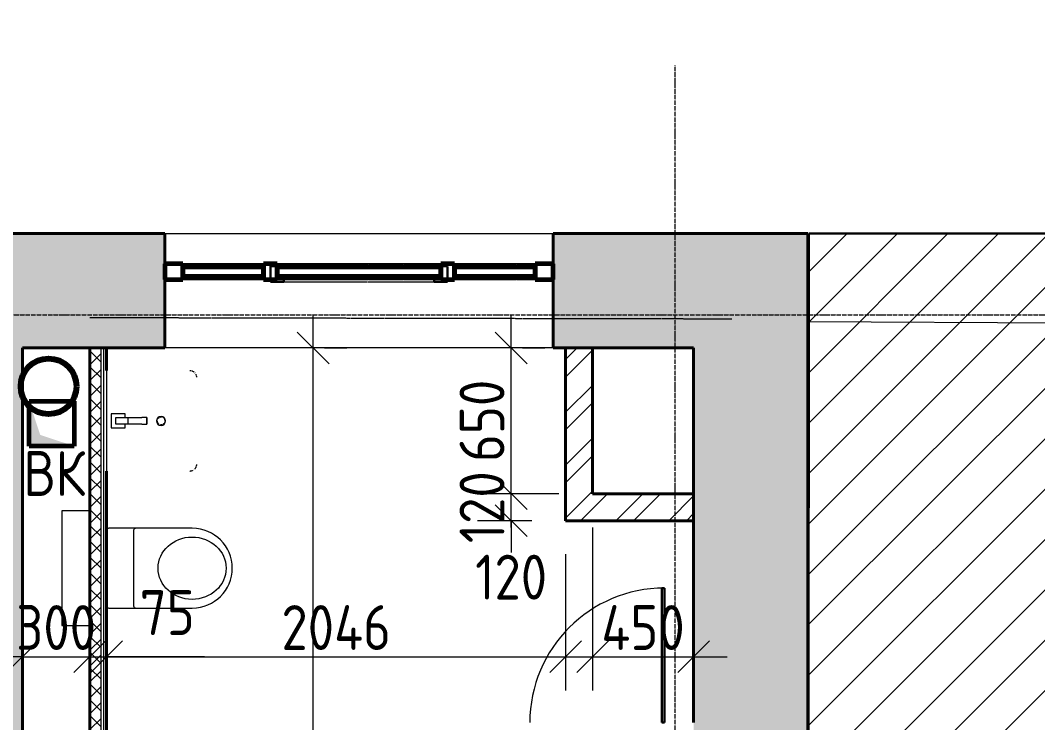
# Model space of a CAD drawing. Header units: millimetres. Extents: x -11886 to 379896, y -8130 to 47743.
# Drawn here: x 115931 to 120464, y 18888 to 22019 of the extents above; entities that cross this region are included whole.
import ezdxf

# ---------------------------------------------------------------- set-up
doc = ezdxf.new("R2010")
doc.units = ezdxf.units.MM
for name, pattern in [('ADSK_Линия сетки', [25, 20, -2.5, 0, -2.5]), ('ADSK_Сверху', [4.5, 3, -1.5]), ('ADSK_Снесено', [4.5, 3, -1.5])]:
    doc.linetypes.add(name, pattern=pattern)
for name, color, linetype, lineweight, true_color in [('_ Окна', 5, 'Continuous', 30, 0x0000ff), ('Витраж', 5, 'Continuous', 18, 0x0000ff), ('Двери', 5, 'Continuous', 18, 0x0000ff), ('Линии', 7, 'Continuous', 9, 0x00a600), ('Обобщенные модели', 5, 'Continuous', 18, 0x0000ff), ('Окна', 5, 'Continuous', 18, 0x0000ff), ('Панели витража', 5, 'Continuous', 18, 0x0000ff), ('планы со стояками отопление_dwg', 7, 'Continuous', 9, 0x767676), ('Сантехника', 5, 'Continuous', 18, 0x0000ff), ('Стены внутренние', 5, 'Continuous', 18, 0x0000ff), ('Стены наружные', 1, 'ADSK_Снесено', 18, 0xff0000), ('Стены штриховка', 5, 'Continuous', 18, 0x0000ff)]:
    doc.layers.add(name, color=color, linetype=linetype, lineweight=lineweight, true_color=true_color)
for name, color, linetype, lineweight in [('Аннотация', 7, 'Continuous', 9), ('Оси', 7, 'Continuous', 9), ('Перекрытие', 7, 'Continuous', 18), ('Размеры', 7, 'Continuous', 9), ('стояки', 7, 'Continuous', 9), ('Узлы', 7, 'Continuous', 18)]:
    doc.layers.add(name, color=color, linetype=linetype, lineweight=lineweight)
doc.styles.add('GOST Common_1', font='GOST_Common.ttf', dxfattribs={"width": 0.9, "height": 200})
doc.styles.add('GOST Common_2', font='GOST_Common.ttf', dxfattribs={"width": 0.9, "height": 250})
doc.dimstyles.new('ADSK_Основной_2_мм', dxfattribs={"dimscale": 304.8, "dimtxt": 201.142999, "dimasz": 0.463911, "dimexe": 0.492126, "dimexo": 0.492126, "dimgap": 0.098425, "dimtad": 1, "dimdec": 1, "dimrnd": 0.1, "dimdsep": 46, "dimtxsty": 'GOST Common_1', "dimblk1": 'OBLIQUE', "dimblk2": 'OBLIQUE', "dimsah": 1, "dimcen": 0.09, "dimdle": 0.492126, "dimazin": 2, "dimtfac": 1, "dimtdec": 4, "dimtix": 1, "dimtmove": 0, "dimatfit": 3, "dimfxl": 1, "dimtvp": 1, "dimtolj": 1, "dimtzin": 0, "dimlwd": 20, "dimlwe": 20, "dimarcsym": 2})
doc.dimstyles.new('ADSK_Основной_2_мм_Округление_до_1_мм', dxfattribs={"dimscale": 304.8, "dimtxt": 201.142999, "dimasz": 0.463911, "dimexe": 0.492126, "dimexo": 0.492126, "dimgap": 0.098425, "dimtad": 1, "dimdec": 0, "dimdsep": 46, "dimtxsty": 'GOST Common_1', "dimblk1": 'OBLIQUE', "dimblk2": 'OBLIQUE', "dimsah": 1, "dimcen": 0.09, "dimdle": 0.492126, "dimazin": 2, "dimtfac": 1, "dimtdec": 4, "dimtix": 1, "dimtmove": 0, "dimatfit": 3, "dimfxl": 1, "dimtvp": 1, "dimtolj": 1, "dimtzin": 0, "dimlwd": 20, "dimlwe": 20, "dimarcsym": 2})
doc.dimstyles.new('ADSK_Основной_2_мм_Округление_до_1_мм_1', dxfattribs={"dimscale": 304.8, "dimtxt": 201.142999, "dimasz": 0.463911, "dimexe": 0.492126, "dimexo": 0.492126, "dimgap": 0.098425, "dimtad": 1, "dimdec": 0, "dimdsep": 46, "dimtxsty": 'GOST Common_1', "dimblk1": 'OBLIQUE', "dimblk2": 'OBLIQUE', "dimsah": 1, "dimcen": 0.09, "dimdle": 0.492126, "dimazin": 2, "dimtfac": 1, "dimtdec": 4, "dimtix": 1, "dimtmove": 1, "dimatfit": 3, "dimfxl": 1, "dimtvp": 1, "dimtolj": 1, "dimtzin": 0, "dimlwd": 20, "dimlwe": 20, "dimarcsym": 2})
pattern_1 = [(45, (108139.4, 150), (-117.8655, 117.8655), []), (45, (108217.98, 150), (-117.8655, 117.8655), [])]

# ---------------------------------------------------------------- blocks, each defined once
blk = doc.blocks.new('Прямоугольный импост - 70х20_60мм-1225109-02 План 2-го этажа маркировочный')
at = {"layer": 'Витраж', "color": 161, "linetype": 'ADSK_Сверху', "true_color": 0xaaaaff}
for p, q in [((39665.6, 2434.5), (39665.6, 2364.5)), ((39745.6, 2434.5), (39665.6, 2434.5)), ((40135.6, 2434.5), (40105.6, 2434.5)), ((39745.6, 2364.5), (39665.6, 2364.5)), ((40135.6, 2364.5), (40105.6, 2364.5))]:
    blk.add_line(p, q, dxfattribs=at)
blk = doc.blocks.new('Прямоугольный импост - 70х20_60мм-1236811-02 План 2-го этажа маркировочный')
at = {"layer": 'Витраж', "color": 161, "linetype": 'ADSK_Сверху', "true_color": 0xaaaaff}
for p, q in [((-80, 35), (0, 35)), ((0, 35), (0, -35)), ((0, -35), (-80, -35))]:
    blk.add_line(p, q, dxfattribs=at)
blk = doc.blocks.new('Прямоугольный импост - 70х20_60мм-1236812-02 План 2-го этажа маркировочный')
at = {"layer": 'Витраж', "color": 161, "linetype": 'ADSK_Сверху', "true_color": 0xaaaaff}
for p, q in [((0, 35), (-80, 35)), ((0, -35), (0, 35)), ((-80, -35), (0, -35))]:
    blk.add_line(p, q, dxfattribs=at)
blk = doc.blocks.new('Прямоугольный импост - 70х20_60мм-V4-02 План 2-го этажа маркировочный')
at = {"layer": 'Витраж', "color": 161, "linetype": 'ADSK_Сверху', "true_color": 0xaaaaff}
for p, q in [((8905.5, 20783.6), (8935.5, 20783.6)), ((9665.5, 20783.6), (9695.5, 20783.6)), ((8905.5, 20713.6), (8935.5, 20713.6)), ((9665.5, 20713.6), (9695.5, 20713.6))]:
    blk.add_line(p, q, dxfattribs=at)
blk = doc.blocks.new('Витраж-тент со смещением вовне - 60мм 30 сдвиг-1466984-02 План 2-го этажа маркировочный')
at = {"layer": '_ Окна', "color": 161, "linetype": 'ADSK_Сверху', "true_color": 0xaaaaff}
for p, q in [((-395, 25), (-395, -45)), ((-395, 25), (-365, 25)), ((-395, -45), (-395, 25)), ((395, 25), (365, 25)), ((395, -45), (395, 25)), ((395, -45), (395, 25)), ((-335, -45), (-395, -45)), ((-335, -35), (-335, -45)), ((335, -35), (335, -45)), ((335, -45), (395, -45))]:
    blk.add_line(p, q, dxfattribs=at)
at = {"layer": 'Окна', "color": 161, "linetype": 'ADSK_Сверху', "true_color": 0xaaaaff}
blk.add_line((-335, -45), (335, -45), dxfattribs=at)
blk = doc.blocks.new('Прямоугольный импост - 70х20_60мм-1225113-02 План 2-го этажа маркировочный')
at = {"layer": 'Витраж', "color": 161, "linetype": 'ADSK_Сверху', "true_color": 0xaaaaff}
for p, q in [((41045.6, 2434.5), (41015.6, 2434.5)), ((41485.6, 2434.5), (41405.6, 2434.5)), ((41485.6, 2364.5), (41485.6, 2434.5)), ((41045.6, 2364.5), (41015.6, 2364.5)), ((41485.6, 2364.5), (41405.6, 2364.5))]:
    blk.add_line(p, q, dxfattribs=at)
blk = doc.blocks.new('Прямоугольный импост - 70х60мм-1236807-02 План 2-го этажа маркировочный')
at = {"layer": 'Витраж', "color": 161, "linetype": 'ADSK_Сверху', "true_color": 0xaaaaff}
for p, q in [((-30, 35), (30, 35)), ((30, -35), (-30, -35))]:
    blk.add_line(p, q, dxfattribs=at)
blk = doc.blocks.new('Прямоугольный импост - 70х60мм-1225009-02 План 2-го этажа маркировочный')
at = {"layer": 'Витраж', "color": 161, "linetype": 'ADSK_Сверху', "true_color": 0xaaaaff}
for p, q in [((41045.6, 2434.5), (41045.6, 2364.5)), ((41405.6, 2434.5), (41045.6, 2434.5)), ((41405.6, 2364.5), (41405.6, 2434.5)), ((41405.6, 2364.5), (41045.6, 2364.5))]:
    blk.add_line(p, q, dxfattribs=at)
blk = doc.blocks.new('Прямоугольный импост - 70х60мм-1464024-02 План 2-го этажа маркировочный')
at = {"layer": 'Витраж', "color": 161, "linetype": 'ADSK_Сверху', "true_color": 0xaaaaff}
for p, q in [((8935.5, 20783.6), (8935.5, 20713.6)), ((8935.5, 20783.6), (9665.5, 20783.6)), ((9665.5, 20713.6), (9665.5, 20783.6)), ((8935.5, 20713.6), (9665.5, 20713.6))]:
    blk.add_line(p, q, dxfattribs=at)
blk = doc.blocks.new('Системная панель - _AR_Стекло_40мм_привязка по центру-V101-02 План 2-го этажа маркировочный')
at = {"layer": 'Панели витража', "color": 1, "lineweight": 60, "true_color": 0xff0000}
for p, q in [((180, 20), (-180, 20)), ((-180, 20), (-180, -20)), ((180, -20), (180, 20)), ((-180, -20), (180, -20))]:
    blk.add_line(p, q, dxfattribs=at)
blk = doc.blocks.new('Прямоугольный импост - 70х40_60мм-V87-02 План 2-го этажа маркировочный')
at = {"layer": 'Витраж'}
for p, q in [((3738.5, 35431.9), (3738.5, 35791.9)), ((3808.5, 35431.9), (3808.5, 35791.9))]:
    blk.add_line(p, q, dxfattribs=at)
blk = doc.blocks.new('Прямоугольный импост - 70х20_60мм-V102-02 План 2-го этажа маркировочный')
at = {"layer": 'Витраж', "color": 1, "lineweight": 60, "true_color": 0xff0000}
for p, q in [((-80, 35), (0, 35)), ((-80, -35), (-80, 35)), ((0, 35), (0, -35)), ((0, -35), (-80, -35))]:
    blk.add_line(p, q, dxfattribs=at)
blk = doc.blocks.new('Прямоугольный импост - 70х20_60мм-V103-02 План 2-го этажа маркировочный')
at = {"layer": 'Витраж', "color": 1, "lineweight": 60, "true_color": 0xff0000}
for p, q in [((0, 35), (-80, 35)), ((-80, 35), (-80, -35)), ((0, -35), (0, 35)), ((-80, -35), (0, -35))]:
    blk.add_line(p, q, dxfattribs=at)
blk = doc.blocks.new('Прямоугольный импост - 70х40_60мм-V45-02 План 2-го этажа маркировочный')
at = {"layer": 'Витраж'}
for p, q in [((-6006, 11432.9), (-6006, 11072.9)), ((-5936, 11432.9), (-5936, 11072.9))]:
    blk.add_line(p, q, dxfattribs=at)
blk = doc.blocks.new('Системная панель - _AR_Стекло_40мм_привязка по центру-1464025-02 План 2-го этажа маркировочный')
at = {"layer": 'Панели витража', "color": 1, "lineweight": 60, "true_color": 0xff0000}
for p, q in [((365, 20), (-365, 20)), ((-365, 20), (-365, -20)), ((365, -20), (365, 20)), ((-365, -20), (365, -20))]:
    blk.add_line(p, q, dxfattribs=at)
blk = doc.blocks.new('Прямоугольный импост - 70х40_60мм-V104-02 План 2-го этажа маркировочный')
at = {"layer": 'Витраж'}
for p, q in [((9665.5, 20783.6), (8935.5, 20783.6)), ((9665.5, 20713.6), (8935.5, 20713.6))]:
    blk.add_line(p, q, dxfattribs=at)
blk = doc.blocks.new('Прямоугольный импост - 70х60мм-V105-02 План 2-го этажа маркировочный')
at = {"layer": 'Витраж', "color": 1, "lineweight": 60, "true_color": 0xff0000}
for p, q in [((-30, 35), (30, 35)), ((-30, -35), (-30, 35)), ((30, 35), (30, -35)), ((30, -35), (-30, -35))]:
    blk.add_line(p, q, dxfattribs=at)
blk = doc.blocks.new('Дверь-Одинарная-Панель - 600 x 2150 мм с_у-1872435-02 План 2-го этажа маркировочный')
at = {"layer": 'Двери', "lineweight": 30}
for p, q in [((300, 606), (288, 606)), ((288, 606), (288, 6)), ((300, 6), (300, 606)), ((288, 6), (300, 6))]:
    blk.add_line(p, q, dxfattribs=at)
at = {"layer": 'Двери'}
blk.add_arc((300, 6), 600, 90, 180, dxfattribs=at)
blk = doc.blocks.new('Туалет подвесной-Moderna R-Laufen - 000 White-2284892-02 План 2-го этажа маркировочный')
at = {"layer": 'Обобщенные модели'}
for p, q in [((-53, 419.3), (-53, 47.4)), ((303, 47.4), (303, 419.3)), ((-43.1, 157.8), (293.1, 157.8))]:
    blk.add_line(p, q, dxfattribs=at)
for centre, radius, start, end in [((125, 419.3), 178, 360, 180), ((-43.1, 167.7), 9.89, 180, 270), ((293.1, 167.7), 9.89, 270, 360), ((-43.1, 47.4), 9.89, 180, 270), ((293.1, 47.4), 9.89, 270, 360)]:
    blk.add_arc(centre, radius, start, end, dxfattribs=at)
blk.add_ellipse((125, 418.3), major_axis=(0, 151.6), ratio=0.916517, dxfattribs=at)
at = {"layer": 'Сантехника'}
for p, q in [((-130, -37.5), (-130, -162.5)), ((380, -162.5), (380, -37.5)), ((-130, -162.5), (380, -162.5))]:
    blk.add_line(p, q, dxfattribs=at)
blk = doc.blocks.new('Parametric_Porcelain_bathroom_sink_20774 - 450х400мм-2289802-02 План 2-го этажа маркировочный')
at = {"layer": 'Сантехника'}
for p, q in [((-89.1, 380.6), (-88.2, 381.4)), ((343.1, 376.6), (343.9, 375.7)), ((110, 166.6), (140, 166.6)), ((110, 166.6), (110, 143.6)), ((140, 166.6), (110, 166.6)), ((110, 84), (110, 143.6)), ((140, 143.6), (140, 166.6)), ((140, 143.6), (140, 84)), ((93.2, 68.7), (93.2, 9.1)), ((110, 70.6), (95.1, 70.6)), ((110, 49), (110, 84)), ((140, 84), (110, 84)), ((110, 29), (110, 49)), ((140, 84), (140, 49)), ((154.6, 70.6), (140, 70.6)), ((140, 49), (140, 29)), ((156.5, 9.1), (156.5, 68.7)), ((94.7, 7.6), (155, 7.6)), ((140, 29), (110, 29)), ((-100, -12.5), (-95, -12.5)), ((-95, -12.5), (-90, -12.5)), ((-90, -12.5), (340, -12.5)), ((340, -12.5), (345, -12.5)), ((345, -12.5), (350, -12.5))]:
    blk.add_line(p, q, dxfattribs=at)
at = {"layer": 'Сантехника', "flags": 128}
for points in [[(-100, 357.5), (-100, 358.7), (-99.9, 359.9), (-99.8, 361.1), (-99.6, 362.3), (-99.4, 363.5), (-99.1, 364.6)], [(-98.5, 366.9), (-98.1, 368.1), (-97.6, 369.2), (-97.1, 370.3), (-96.6, 371.4)], [(-95.4, 373.4), (-94.8, 374.4), (-94.1, 375.4), (-93.3, 376.4), (-92.6, 377.3)], [(-83.1, 384.5), (-82, 385), (-80.9, 385.5), (-79.7, 385.9)], [(-77.4, 386.6), (-76.3, 386.8), (-75.1, 387.1), (-73.9, 387.2), (-72.7, 387.4), (-71.5, 387.5), (-70.3, 387.5), (-70, 387.5)], [(320, 387.5), (321.2, 387.5), (322.4, 387.4), (323.6, 387.3), (324.8, 387.1), (326, 386.9), (327.1, 386.6)], [(329.4, 386), (330.6, 385.6), (331.7, 385.1), (332.8, 384.6), (333.9, 384.1)], [(335.9, 382.9), (336.9, 382.3), (337.9, 381.6), (338.9, 380.8), (339.8, 380.1)], [(347, 370.6), (347.5, 369.5), (348, 368.4), (348.4, 367.2)], [(349.1, 364.9), (349.3, 363.8), (349.6, 362.6), (349.7, 361.4), (349.9, 360.2), (350, 359), (350, 357.8), (350, 357.5)]]:
    blk.add_lwpolyline(points, dxfattribs=at)
at = {"layer": 'Сантехника'}
for centre, radius, start, end in [((125, 230), 20, 0, 180), ((125, 230), 20, 180, 360), ((125, 230), 18.2, 165.1578, 180), ((125, 230), 18.2, 180, 191.3408), ((125, 230), 16.3, 175.3673, 180), ((125, 230), 16.3, 175.3673, 180), ((125, 230), 16.3, 180, 198.6206), ((125, 230), 16.3, 180, 198.6206), ((125, 230), 18.2, 95.8453, 146.6627), ((125, 230), 18.2, 85.131, 94.1833), ((125, 230), 18.2, 52.7593, 62.7191), ((125, 230), 16.3, 36.8749, 45), ((125, 230), 16.3, 36.8749, 45), ((125, 230), 18.2, 45, 49.4056), ((125, 230), 18.2, 28.9833, 39.7338), ((125, 230), 16.3, 0, 18.6206), ((125, 230), 16.3, 0, 18.6206), ((125, 230), 16.3, 355.3673, 360), ((125, 230), 16.3, 355.3673, 360), ((125, 230), 18.2, 345.1578, 360), ((125, 230), 18.2, 0, 11.3408), ((125, 230), 18.2, 208.9833, 219.7338), ((125, 230), 16.3, 216.8749, 225), ((125, 230), 16.3, 216.8749, 225), ((125, 230), 18.2, 225, 229.4056), ((125, 230), 18.2, 232.7593, 242.7191), ((125, 230), 18.2, 265.131, 274.1833), ((125, 230), 18.2, 275.8453, 326.6627), ((95.1, 68.7), 1.87, 90, 180), ((95.1, 68.7), 1.87, 120, 150), ((95.1, 68.7), 1.87, 120, 150), ((95.1, 68.7), 1.87, 120, 150), ((154.6, 68.7), 1.87, 0, 90), ((154.6, 68.7), 1.87, 30, 60), ((154.6, 68.7), 1.87, 30, 60), ((154.6, 68.7), 1.87, 30, 60), ((94.7, 9.1), 1.49, 180, 270), ((155, 9.1), 1.49, 270, 360)]:
    blk.add_arc(centre, radius, start, end, dxfattribs=at)
blk = doc.blocks.new('планы со стояками отопление_dwg-1484427-02 План 2-го этажа маркировочный')
at = {"layer": 'стояки', "color": 246, "lineweight": 80, "true_color": 0x7f001f}
blk.add_circle((181173, 258793.9), 124.3, dxfattribs=at)
blk = doc.blocks.new('_Oblique')
at = {"color": 0, "linetype": 'ByBlock', "lineweight": -2}
blk.add_line((-0.5, -0.5), (0.5, 0.5), dxfattribs=at)
blk = doc.blocks.new('*D1624')
at = {"layer": 'Defpoints', "color": 0, "transparency": 16777216}
for p in [(118118, 19908.6), (118480.7, 19908.6), (118360.7, 19788.6)]:
    blk.add_point(p, dxfattribs=at)
at = {"layer": 'Размеры', "color": 0, "lineweight": 20, "transparency": 16777216}
for p, q in [((118118, 19908.6), (118118, 20050)), ((118330.7, 19908.6), (117968, 19908.6)), ((118118, 19788.6), (118118, 19908.6)), ((118210.7, 19788.6), (117968, 19788.6)), ((118118, 19788.6), (118118, 19647.2))]:
    blk.add_line(p, q, dxfattribs=at)
at = {"layer": 'Размеры', "color": 0, "lineweight": 20, "transparency": 16777216, "xscale": 141.4, "yscale": 141.4, "zscale": 141.4}
for p, rotation in [((118118, 19908.6), 270), ((118118, 19788.6), 90)]:
    blk.add_blockref('_Oblique', p, dxfattribs=dict(at, rotation=rotation))
at = {"layer": 'Размеры', "color": 0, "lineweight": 20, "transparency": 16777216, "insert": (117988, 19848.6), "char_height": 200, "width": 409.104, "attachment_point": 5, "rotation": 90, "style": 'GOST Common_1'}
blk.add_mtext('\\A1;120', dxfattribs=at)
blk = doc.blocks.new('*D1625')
at = {"layer": 'Defpoints', "color": 0, "transparency": 16777216}
for p in [(118018, 20558.6), (118118, 20558.6), (118480.7, 19908.6)]:
    blk.add_point(p, dxfattribs=at)
at = {"layer": 'Размеры', "color": 0, "lineweight": 20, "transparency": 16777216}
for p, q in [((118118, 19758.6), (118118, 20708.6)), ((118168, 20558.6), (118268, 20558.6)), ((118330.7, 19908.6), (117968, 19908.6))]:
    blk.add_line(p, q, dxfattribs=at)
at = {"layer": 'Размеры', "color": 0, "lineweight": 20, "transparency": 16777216, "xscale": 141.4, "yscale": 141.4, "zscale": 141.4}
for p, rotation in [((118118, 20558.6), 90), ((118118, 19908.6), 270)]:
    blk.add_blockref('_Oblique', p, dxfattribs=dict(at, rotation=rotation))
at = {"layer": 'Размеры', "color": 0, "lineweight": 20, "transparency": 16777216, "insert": (117988, 20233.6), "char_height": 200, "width": 454.106, "attachment_point": 5, "rotation": 90, "style": 'GOST Common_1'}
blk.add_mtext('\\A1;650', dxfattribs=at)
blk = doc.blocks.new('*D1626')
at = {"layer": 'Defpoints', "color": 0, "transparency": 16777216}
for p in [(115940.2, 19282.2), (116240.2, 19282.2), (116240.2, 19182.2)]:
    blk.add_point(p, dxfattribs=at)
at = {"layer": 'Размеры', "color": 0, "lineweight": 20, "transparency": 16777216}
for p, q in [((115940.2, 19182.2), (115798.8, 19182.2)), ((115940.2, 19182.2), (116240.2, 19182.2)), ((116240.2, 19182.2), (116381.6, 19182.2)), ((115940.2, 19132.2), (115940.2, 19032.2)), ((116240.2, 19132.2), (116240.2, 19032.2))]:
    blk.add_line(p, q, dxfattribs=at)
at = {"layer": 'Размеры', "color": 0, "lineweight": 20, "transparency": 16777216, "xscale": 141.4, "yscale": 141.4, "zscale": 141.4}
blk.add_blockref('_Oblique', (115940.2, 19182.2), dxfattribs=at)
at = {"layer": 'Размеры', "color": 0, "lineweight": 20, "transparency": 16777216, "xscale": 141.4, "yscale": 141.4, "zscale": 141.4, "rotation": 180}
blk.add_blockref('_Oblique', (116240.2, 19182.2), dxfattribs=at)
at = {"layer": 'Размеры', "color": 0, "lineweight": 20, "transparency": 16777216, "insert": (116090.2, 19312.2), "char_height": 200, "width": 454.106, "attachment_point": 5, "style": 'GOST Common_1'}
blk.add_mtext('\\A1;300', dxfattribs=at)
blk = doc.blocks.new('*D1627')
at = {"layer": 'Defpoints', "color": 0, "transparency": 16777216}
for p in [(116240.2, 19282.2), (116315.2, 19282.2), (116315.2, 19182.2)]:
    blk.add_point(p, dxfattribs=at)
at = {"layer": 'Размеры', "color": 0, "lineweight": 20, "transparency": 16777216}
for p, q in [((116090.2, 19182.2), (116465.2, 19182.2)), ((116751.6, 19182.2), (116315.2, 19182.2)), ((116240.2, 19132.2), (116240.2, 19032.2)), ((116315.2, 19132.2), (116315.2, 19032.2))]:
    blk.add_line(p, q, dxfattribs=at)
at = {"layer": 'Размеры', "color": 0, "lineweight": 20, "transparency": 16777216, "xscale": 141.4, "yscale": 141.4, "zscale": 141.4, "rotation": 180}
blk.add_blockref('_Oblique', (116240.2, 19182.2), dxfattribs=at)
at = {"layer": 'Размеры', "color": 0, "lineweight": 20, "transparency": 16777216, "xscale": 141.4, "yscale": 141.4, "zscale": 141.4}
blk.add_blockref('_Oblique', (116315.2, 19182.2), dxfattribs=at)
at = {"layer": 'Размеры', "color": 0, "lineweight": 20, "transparency": 16777216, "insert": (116462.6, 19478.9), "char_height": 200, "width": 302.737, "attachment_point": 1, "line_spacing_factor": 1.022761, "style": 'GOST Common_1'}
blk.add_mtext('\\A1;75', dxfattribs=at)
blk = doc.blocks.new('*D1628')
at = {"layer": 'Defpoints', "color": 0, "transparency": 16777216}
for p in [(118360.7, 19788.6), (116315.2, 19282.2), (118360.7, 19182.2)]:
    blk.add_point(p, dxfattribs=at)
at = {"layer": 'Размеры', "color": 0, "lineweight": 20, "transparency": 16777216}
for p, q in [((118360.7, 19638.6), (118360.7, 19032.2)), ((116165.2, 19182.2), (118510.7, 19182.2)), ((116315.2, 19132.2), (116315.2, 19032.2))]:
    blk.add_line(p, q, dxfattribs=at)
at = {"layer": 'Размеры', "color": 0, "lineweight": 20, "transparency": 16777216, "xscale": 141.4, "yscale": 141.4, "zscale": 141.4, "rotation": 180}
blk.add_blockref('_Oblique', (116315.2, 19182.2), dxfattribs=at)
at = {"layer": 'Размеры', "color": 0, "lineweight": 20, "transparency": 16777216, "xscale": 141.4, "yscale": 141.4, "zscale": 141.4}
blk.add_blockref('_Oblique', (118360.7, 19182.2), dxfattribs=at)
at = {"layer": 'Размеры', "color": 0, "lineweight": 20, "transparency": 16777216, "insert": (117338, 19312.2), "char_height": 200, "width": 625.93, "attachment_point": 5, "style": 'GOST Common_1'}
blk.add_mtext('\\A1;2046', dxfattribs=at)
blk = doc.blocks.new('*D1629')
at = {"layer": 'Defpoints', "color": 0, "transparency": 16777216}
for p in [(118480.7, 19908.6), (118360.7, 19788.6), (118480.7, 19182.2)]:
    blk.add_point(p, dxfattribs=at)
at = {"layer": 'Размеры', "color": 0, "lineweight": 20, "transparency": 16777216}
for p, q in [((118480.7, 19758.6), (118480.7, 19032.2)), ((118360.7, 19638.6), (118360.7, 19032.2)), ((118210.7, 19182.2), (118630.7, 19182.2))]:
    blk.add_line(p, q, dxfattribs=at)
at = {"layer": 'Размеры', "color": 0, "lineweight": 20, "transparency": 16777216, "xscale": 141.4, "yscale": 141.4, "zscale": 141.4, "rotation": 180}
blk.add_blockref('_Oblique', (118360.7, 19182.2), dxfattribs=at)
at = {"layer": 'Размеры', "color": 0, "lineweight": 20, "transparency": 16777216, "xscale": 141.4, "yscale": 141.4, "zscale": 141.4}
blk.add_blockref('_Oblique', (118480.7, 19182.2), dxfattribs=at)
at = {"layer": 'Размеры', "color": 0, "lineweight": 20, "transparency": 16777216, "insert": (117957.4, 19636.9), "char_height": 200, "width": 409.104, "attachment_point": 1, "line_spacing_factor": 1.022761, "style": 'GOST Common_1'}
blk.add_mtext('\\A1;120', dxfattribs=at)
blk = doc.blocks.new('*D1630')
at = {"layer": 'Defpoints', "color": 0, "transparency": 16777216}
for p in [(118480.7, 19908.6), (118930.7, 19282.2), (118930.7, 19182.2)]:
    blk.add_point(p, dxfattribs=at)
at = {"layer": 'Размеры', "color": 0, "lineweight": 20, "transparency": 16777216}
for p, q in [((118480.7, 19758.6), (118480.7, 19032.2)), ((118330.7, 19182.2), (119080.7, 19182.2)), ((118930.7, 19132.2), (118930.7, 19032.2))]:
    blk.add_line(p, q, dxfattribs=at)
at = {"layer": 'Размеры', "color": 0, "lineweight": 20, "transparency": 16777216, "xscale": 141.4, "yscale": 141.4, "zscale": 141.4, "rotation": 180}
blk.add_blockref('_Oblique', (118480.7, 19182.2), dxfattribs=at)
at = {"layer": 'Размеры', "color": 0, "lineweight": 20, "transparency": 16777216, "xscale": 141.4, "yscale": 141.4, "zscale": 141.4}
blk.add_blockref('_Oblique', (118930.7, 19182.2), dxfattribs=at)
at = {"layer": 'Размеры', "color": 0, "lineweight": 20, "transparency": 16777216, "insert": (118705.7, 19312.2), "char_height": 200, "width": 474.561, "attachment_point": 5, "style": 'GOST Common_1'}
blk.add_mtext('\\A1;450', dxfattribs=at)
blk = doc.blocks.new('*D1678')
at = {"layer": 'Defpoints', "color": 0, "transparency": 16777216}
for p in [(117135.6, 20558.6), (117235.6, 20558.6), (117135.6, 15040.1)]:
    blk.add_point(p, dxfattribs=at)
at = {"layer": 'Размеры', "color": 0, "lineweight": 20, "transparency": 16777216}
for p, q in [((117235.6, 14890.1), (117235.6, 20708.6)), ((117285.6, 20558.6), (117385.6, 20558.6)), ((117285.6, 15040.1), (117385.6, 15040.1))]:
    blk.add_line(p, q, dxfattribs=at)
at = {"layer": 'Размеры', "color": 0, "lineweight": 20, "transparency": 16777216, "xscale": 141.4, "yscale": 141.4, "zscale": 141.4}
for p, rotation in [((117235.6, 20558.6), 90), ((117235.6, 15040.1), 270)]:
    blk.add_blockref('_Oblique', p, dxfattribs=dict(at, rotation=rotation))
at = {"layer": 'Размеры', "color": 0, "lineweight": 20, "transparency": 16777216, "insert": (117105.6, 17799.4), "char_height": 200, "width": 560.473, "attachment_point": 5, "rotation": 90, "style": 'GOST Common_1'}
blk.add_mtext('\\A1;5519', dxfattribs=at)

msp = doc.modelspace()

# ---------------------------------------------------------------- hatches: boundary and pattern name
at = {"lineweight": 13, "true_color": 0x636466, "transparency": 33554559}
h = msp.add_hatch(dxfattribs=at)
h.set_pattern_fill('ANSI31', color=251, scale=50)
h.set_pattern_definition([(45, (108139.4, 85026.59), (-112.2532, 112.2532), [])])
h.paths.add_polyline_path([(139456.42, 43675.13), (126595.23, 43675.13), (126595.23, 21068.63), (119444.64, 21068.63), (119440.72, 13720.18), (122426.97, 13716.63), (122426.97, 13206.63), (120564.56, 13206.63), (120564.56, 11328.12), (143932.17, 11328.12), (143932.17, 13716.63), (146881.3, 13716.63), (146869.1, 21084.06), (139456.42, 21084.06)])
at = {"layer": 'Стены внутренние', "true_color": 0xc0c0c0}
msp.add_hatch(color=9, dxfattribs=at).paths.add_polyline_path([(115560.21, 13116.98), (115940.21, 13118.47), (115940.21, 20558.63), (115560.21, 20558.63), (115560.21, 14580.77)])
at = {"layer": 'Стены внутренние', "lineweight": 9}
h = msp.add_hatch(dxfattribs=at)
h.set_pattern_fill('FP_3', color=256, style=0, pattern_type=2)
h.set_pattern_definition([(45, (108139.4, 150), (-35.35534, 35.35534), []), (135, (108139.4, 150), (-35.35534, -35.35534), [])])
h.paths.add_polyline_path([(116290.21, 15040.12), (116290.21, 20558.63), (116240.21, 20558.63), (116240.21, 15040.12)])
h = msp.add_hatch(dxfattribs=at)
h.set_pattern_fill('FP_2', color=256, style=0, pattern_type=2)
h.set_pattern_definition(pattern_1)
h.paths.add_polyline_path([(118480.72, 19908.63), (118480.72, 20558.63), (118360.72, 20558.63), (118360.72, 19908.63)])
h = msp.add_hatch(dxfattribs=at)
h.set_pattern_fill('FP_2', color=256, style=0, pattern_type=2)
h.set_pattern_definition(pattern_1)
h.paths.add_polyline_path([(118360.72, 19788.63), (118930.72, 19788.63), (118930.72, 19908.63), (118360.72, 19908.63)])
at = {"layer": 'Стены наружные', "linetype": 'Continuous', "true_color": 0xc0c0c0}
h = msp.add_hatch(color=9, dxfattribs=at)
h.paths.add_polyline_path([(118930.72, 20558.63), (119440.72, 20558.63), (119440.72, 21068.63), (118304.95, 21068.63), (118304.95, 20558.63)])
h.paths.add_polyline_path([(116574.95, 20558.63), (116574.95, 21068.63), (114575.14, 21068.63), (114575.14, 20558.63), (116493.16, 20558.63)])
h.paths.add_polyline_path([(112845.14, 20558.63), (112845.14, 21068.63), (111572.9, 21068.63), (111572.9, 20558.63), (112082.9, 20558.63)])
h = msp.add_hatch(color=9, dxfattribs=at)
h.paths.add_polyline_path([(118930.72, 13309.62), (119399.51, 13309.62), (119440.72, 13359.62), (119440.72, 14130.75), (118930.72, 14130.75)])
h.paths.add_polyline_path([(119328.17, 14980.75), (119440.72, 14980.75), (119440.72, 20558.63), (118930.72, 20558.63), (118930.72, 14980.75), (119055.97, 14980.75)])
at = {"layer": 'Узлы', "true_color": 0x808080}
msp.add_hatch(color=8, dxfattribs=at).paths.add_polyline_path([(115969.74, 20121.32), (116169.74, 20121.32), (116019.24, 20170.82), (115969.74, 20321.32), (115969.74, 20170.82)])

# ---------------------------------------------------------------- linework, layer by layer
at = {"color": 251, "lineweight": 30, "true_color": 0x636466}
msp.add_lwpolyline([(119444.64, 21068.63), (119440.72, 13720.18), (122426.97, 13716.63), (122426.97, 13206.63), (120564.56, 13206.63), (120564.56, 11328.12), (143932.17, 11328.12), (143932.17, 13716.63), (146881.3, 13716.63), (146869.1, 21084.06), (139456.42, 21084.06), (139456.42, 43675.13), (126595.23, 43675.13), (126595.23, 21068.63), (119444.64, 21068.63)], dxfattribs=at)
at = {"layer": 'Линии', "lineweight": 60}
for p, q in [((115969.74, 20321.32), (116169.74, 20321.32)), ((115969.74, 20121.32), (115969.74, 20321.32)), ((116169.74, 20321.32), (116169.74, 20121.32)), ((116169.74, 20121.32), (115969.74, 20121.32))]:
    msp.add_line(p, q, dxfattribs=at)
at = {"layer": 'Оси', "linetype": 'ADSK_Линия сетки'}
for p, q in [((118849.31, -5917.65), (118849.31, 21818.8)), ((97053.17, 20706.79), (165281.12, 20706.79))]:
    msp.add_line(p, q, dxfattribs=at)
at = {"layer": 'Перекрытие', "color": 9, "linetype": 'ADSK_Сверху', "true_color": 0xaad4d4}
msp.add_line((116240.21, 20694.53), (119101.04, 20688.86), dxfattribs=at)
at = {"layer": 'Перекрытие', "color": 136, "true_color": 0x008080}
msp.add_line((126647.21, 20640.3), (119440.72, 20674.92), dxfattribs=at)
at = {"layer": 'Стены внутренние', "color": 18, "lineweight": 40, "true_color": 0x000000}
for p, q in [((115940.21, 13118.47), (115940.21, 20558.63)), ((116240.21, 20558.63), (116240.21, 15040.12)), ((116290.21, 20558.63), (116240.21, 20558.63)), ((116315.21, 20558.63), (116291.21, 20558.63)), ((116315.21, 20458.46), (116315.21, 20558.63)), ((118360.72, 20558.63), (118360.72, 19788.63)), ((118480.72, 20558.63), (118360.72, 20558.63)), ((118480.72, 19908.63), (118480.72, 20558.63)), ((116315.21, 15040.12), (116315.21, 20008.8)), ((118930.72, 19908.63), (118480.72, 19908.63)), ((118930.72, 19788.63), (118930.72, 19908.63)), ((118360.72, 19788.63), (118930.72, 19788.63))]:
    msp.add_line(p, q, dxfattribs=at)
at = {"layer": 'Стены наружные', "color": 18, "linetype": 'Continuous', "lineweight": 40, "true_color": 0x000000}
for p, q in [((116574.95, 21068.63), (114575.14, 21068.63)), ((116574.95, 20558.63), (116574.95, 21068.63)), ((119440.72, 21068.63), (118304.95, 21068.63)), ((118304.95, 21068.63), (118304.95, 20558.63)), ((119440.72, 14980.75), (119440.72, 21068.63)), ((115940.21, 20558.63), (116240.21, 20558.63)), ((116315.21, 20558.63), (116574.95, 20558.63)), ((118304.95, 20558.63), (118360.72, 20558.63)), ((118480.72, 20558.63), (118930.72, 20558.63)), ((118930.72, 20558.63), (118930.72, 19908.63)), ((118930.72, 19788.63), (118930.72, 18888.12))]:
    msp.add_line(p, q, dxfattribs=at)
at = {"layer": 'Стены наружные', "color": 18, "linetype": 'Continuous', "true_color": 0x000000}
for p, q in [((116574.95, 21068.63), (118304.95, 21068.63)), ((118304.95, 20558.63), (116574.95, 20558.63))]:
    msp.add_line(p, q, dxfattribs=at)
at = {"layer": 'Стены штриховка'}
for p, q in [((116290.21, 15040.12), (116290.21, 20558.63)), ((116291.21, 20558.63), (116290.21, 20558.63)), ((116291.21, 15040.12), (116291.21, 20558.63)), ((116303.21, 15040.12), (116303.21, 20558.63))]:
    msp.add_line(p, q, dxfattribs=at)

# ---------------------------------------------------------------- block references
at = {"layer": '_ Окна', "color": 161, "linetype": 'ADSK_Сверху', "true_color": 0xaaaaff}
msp.add_blockref('Витраж-тент со смещением вовне - 60мм 30 сдвиг-1466984-02 План 2-го этажа маркировочный', (117439.95, 20898.63), dxfattribs=at)
at = {"layer": 'Витраж', "color": 161, "linetype": 'ADSK_Сверху', "true_color": 0xaaaaff, "rotation": 180}
for name, p in [('Прямоугольный импост - 70х20_60мм-1236812-02 План 2-го этажа маркировочный', (116574.95, 20898.63)), ('Прямоугольный импост - 70х20_60мм-1225113-02 План 2-го этажа маркировочный', (158060.57, 23298.14)), ('Прямоугольный импост - 70х60мм-1225009-02 План 2-го этажа маркировочный', (158060.57, 23298.14)), ('Прямоугольный импост - 70х20_60мм-1225109-02 План 2-го этажа маркировочный', (157970.57, 23298.14)), ('Прямоугольный импост - 70х60мм-1225009-02 План 2-го этажа маркировочный', (159270.57, 23298.14))]:
    msp.add_blockref(name, p, dxfattribs=at)
at = {"layer": 'Витраж'}
for name, p, rotation in [('Прямоугольный импост - 70х20_60мм-V103-02 План 2-го этажа маркировочный', (116574.95, 20898.63), 180), ('Прямоугольный импост - 70х40_60мм-V87-02 План 2-го этажа маркировочный', (152446.84, 17125.13), 90.0000000000005), ('Прямоугольный импост - 70х40_60мм-V45-02 План 2-го этажа маркировочный', (106792.06, 14927.59), 270)]:
    msp.add_blockref(name, p, dxfattribs=dict(at, rotation=rotation))
at = {"layer": 'Витраж', "color": 161, "linetype": 'ADSK_Сверху', "true_color": 0xaaaaff, "extrusion": (0, 0, -1), "rotation": 180}
for name, p in [('Прямоугольный импост - 70х60мм-1236807-02 План 2-го этажа маркировочный', (-117044.95, 20898.63)), ('Прямоугольный импост - 70х60мм-1236807-02 План 2-го этажа маркировочный', (-117834.95, 20898.63)), ('Прямоугольный импост - 70х20_60мм-1236811-02 План 2-го этажа маркировочный', (-118304.95, 20898.63))]:
    msp.add_blockref(name, p, dxfattribs=at)
at = {"layer": 'Витраж', "extrusion": (0, 0, -1), "rotation": 180}
for name, p in [('Прямоугольный импост - 70х60мм-V105-02 План 2-го этажа маркировочный', (-117044.95, 20898.63)), ('Прямоугольный импост - 70х60мм-V105-02 План 2-го этажа маркировочный', (-117834.95, 20898.63)), ('Прямоугольный импост - 70х20_60мм-V102-02 План 2-го этажа маркировочный', (-118304.95, 20898.63))]:
    msp.add_blockref(name, p, dxfattribs=at)
at = {"layer": 'Витраж', "color": 161, "linetype": 'ADSK_Сверху', "true_color": 0xaaaaff}
for name in ['Прямоугольный импост - 70х20_60мм-V4-02 План 2-го этажа маркировочный', 'Прямоугольный импост - 70х60мм-1464024-02 План 2-го этажа маркировочный']:
    msp.add_blockref(name, (108139.4, 150), dxfattribs=at)
at = {"layer": 'Витраж'}
msp.add_blockref('Прямоугольный импост - 70х40_60мм-V104-02 План 2-го этажа маркировочный', (108139.4, 150), dxfattribs=at)
at = {"layer": 'Двери'}
msp.add_blockref('Дверь-Одинарная-Панель - 600 x 2150 мм с_у-1872435-02 План 2-го этажа маркировочный', (118500.97, 18882.12), dxfattribs=at)
at = {"layer": 'Панели витража'}
for name, p in [('Системная панель - _AR_Стекло_40мм_привязка по центру-V101-02 План 2-го этажа маркировочный', (116834.95, 20898.63)), ('Системная панель - _AR_Стекло_40мм_привязка по центру-1464025-02 План 2-го этажа маркировочный', (117439.95, 20898.63)), ('Системная панель - _AR_Стекло_40мм_привязка по центру-V101-02 План 2-го этажа маркировочный', (118044.95, 20898.63))]:
    msp.add_blockref(name, p, dxfattribs=at)
at = {"layer": 'планы со стояками отопление_dwg', "color": 6, "true_color": 0xff00ff}
msp.add_blockref('планы со стояками отопление_dwg-1484427-02 План 2-го этажа маркировочный', (-65116.64, -238406.38), dxfattribs=at)
at = {"layer": 'Сантехника', "rotation": 269.9999999999999}
for name, p in [('Parametric_Porcelain_bathroom_sink_20774 - 450х400мм-2289802-02 План 2-го этажа маркировочный', (116327.71, 20358.63)), ('Туалет подвесной-Moderna R-Laufen - 000 White-2284892-02 План 2-го этажа маркировочный', (116277.71, 19701.84))]:
    msp.add_blockref(name, p, dxfattribs=at)

# ---------------------------------------------------------------- texts
at = {"layer": 'Аннотация', "insert": (115944.06, 20099.34), "char_height": 200, "width": 360.7594, "attachment_point": 1, "style": 'GOST Common_2'}
msp.add_mtext('ВК', dxfattribs=at)

# ---------------------------------------------------------------- dimensions: what is measured, and where the dimension line sits
at = {"layer": 'Размеры', "lineweight": 20}
for base, p1, p2, dimstyle, override, picture, middle in [((117235.61, 20558.63), (117135.62, 15040.12), (117135.62, 20558.63), 'ADSK_Основной_2_мм_Округление_до_1_мм', {"dimpost": '<>', "dimfxl": 5518.514123}, '*D1678', (117105.61, 17799.37)), ((118118.02, 20558.63), (118480.72, 19908.63), (118018.04, 20558.63), 'ADSK_Основной_2_мм', {"dimpost": '<>', "dimfxl": 797.855296}, '*D1625', (117988.02, 20233.63)), ((118118.02, 19908.63), (118360.72, 19788.63), (118480.72, 19908.63), 'ADSK_Основной_2_мм', {"dimpost": '<>', "dimfxl": 169.705627}, '*D1624', (117988.02, 19848.63))]:
    dim = msp.add_linear_dim(base=base, p1=p1, p2=p2, angle=90, dimstyle=dimstyle, override=override, dxfattribs=at)
    dim.commit()
    dim.dimension.update_dxf_attribs({"geometry": picture, "text_midpoint": middle})
for base, p1, p2, override, picture, middle in [((118480.72, 19182.19), (118360.72, 19788.63), (118480.72, 19908.63), {"dimpost": '<>', "dimfxl": 169.705627}, '*D1629', (118162, 19340.22)), ((116315.21, 19182.19), (116240.21, 19282.17), (116315.21, 19282.17), {"dimpost": '<>', "dimfxl": 75}, '*D1627', (116613.98, 19340.22))]:
    dim = msp.add_linear_dim(base=base, p1=p1, p2=p2, dimstyle='ADSK_Основной_2_мм_Округление_до_1_мм_1', override=override, dxfattribs=at)
    dim.commit()
    dim.dimension.update_dxf_attribs({"geometry": picture, "text_midpoint": middle, "dimtype": 160})
for base, p1, p2, override, picture, middle in [((118930.72, 19182.19), (118480.72, 19908.63), (118930.72, 19282.17), {"dimpost": '<>', "dimfxl": 771.331604}, '*D1630', (118705.72, 19312.19)), ((118360.72, 19182.19), (116315.21, 19282.17), (118360.72, 19788.63), {"dimpost": '<>', "dimfxl": 2107.276695}, '*D1628', (117337.96, 19312.19)), ((116240.21, 19182.19), (115940.21, 19282.17), (116240.21, 19282.17), {"dimpost": '<>', "dimfxl": 300}, '*D1626', (116090.21, 19312.19))]:
    dim = msp.add_linear_dim(base=base, p1=p1, p2=p2, dimstyle='ADSK_Основной_2_мм_Округление_до_1_мм', override=override, dxfattribs=at)
    dim.commit()
    dim.dimension.update_dxf_attribs({"geometry": picture, "text_midpoint": middle})

doc.saveas('drawing.dxf')
